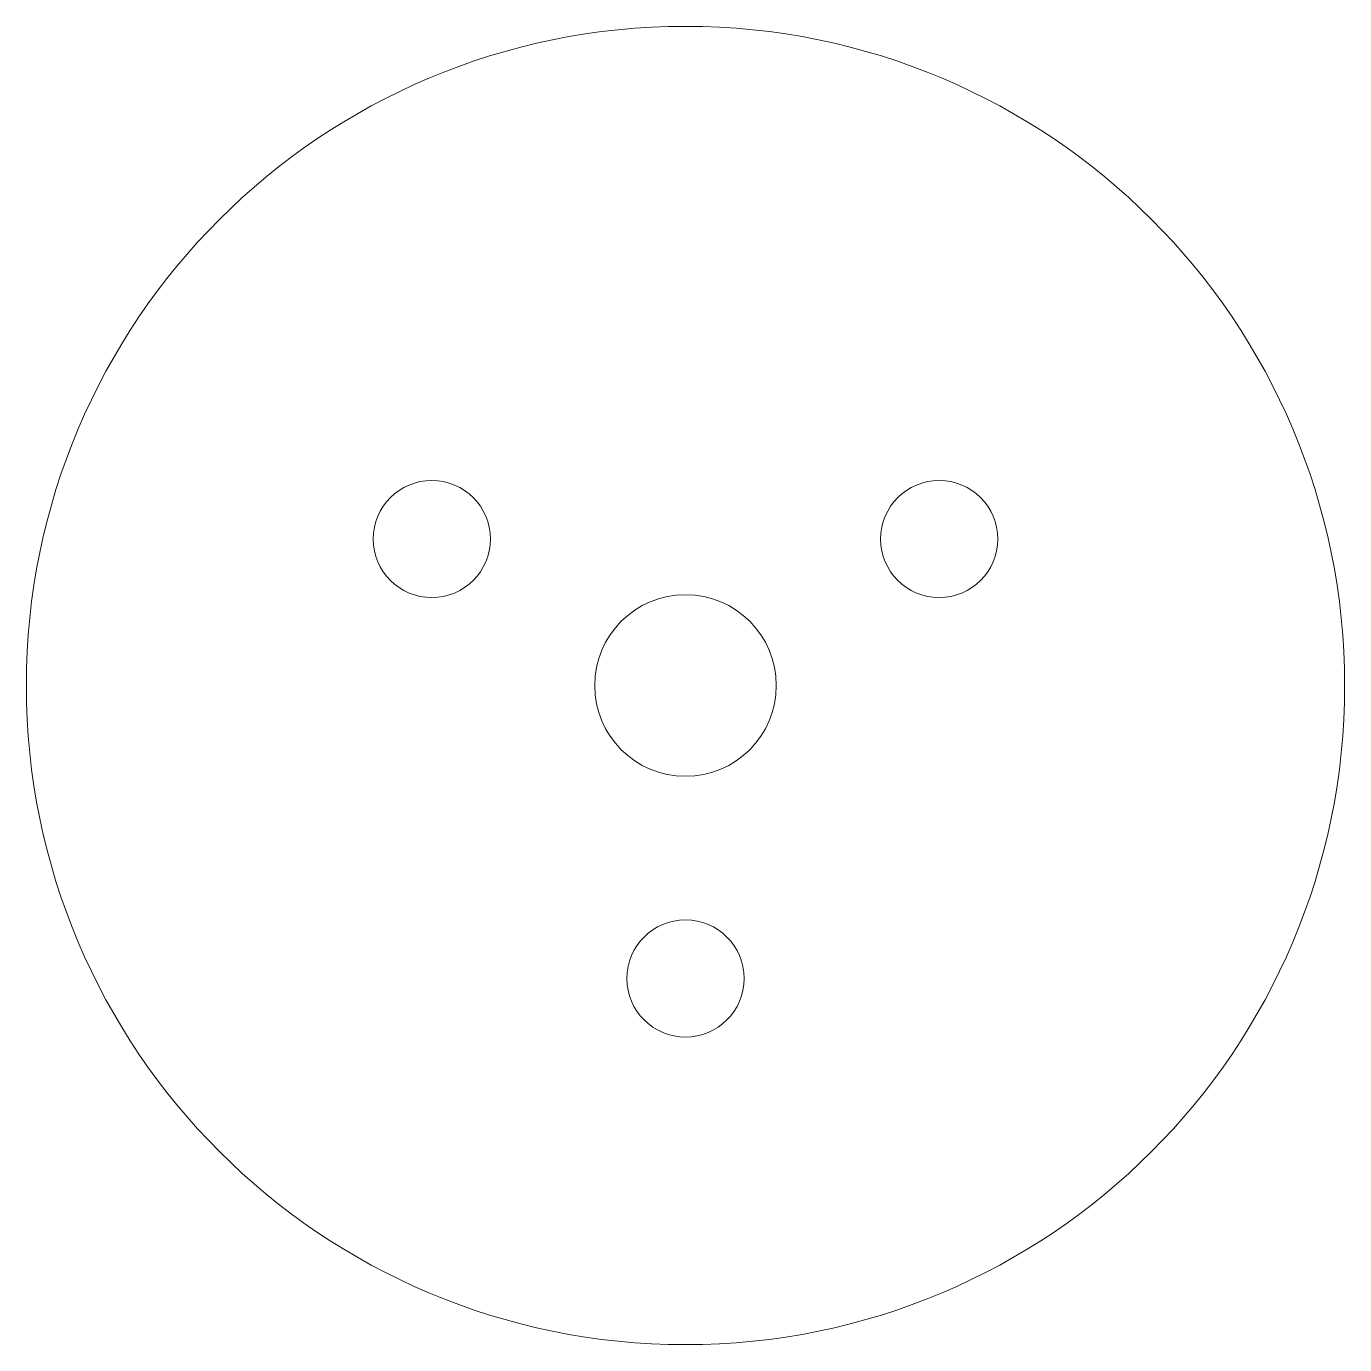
# Model space of a CAD drawing. Header units: millimetres. Extents: x -22.5 to 22.5, y -22.5 to 22.5.
import ezdxf

# ---------------------------------------------------------------- set-up
doc = ezdxf.new("R2010")
doc.units = ezdxf.units.MM

msp = doc.modelspace()

# ---------------------------------------------------------------- linework, layer by layer
at = {"color": 7, "linetype": 'Continuous', "lineweight": 15}
for centre, radius in [((0, 0), 22.5), ((-8.66, 5), 2), ((8.66, 5), 2), ((0, 0), 3.1), ((0, -10), 2)]:
    msp.add_circle(centre, radius, dxfattribs=at)

doc.saveas('drawing.dxf')
